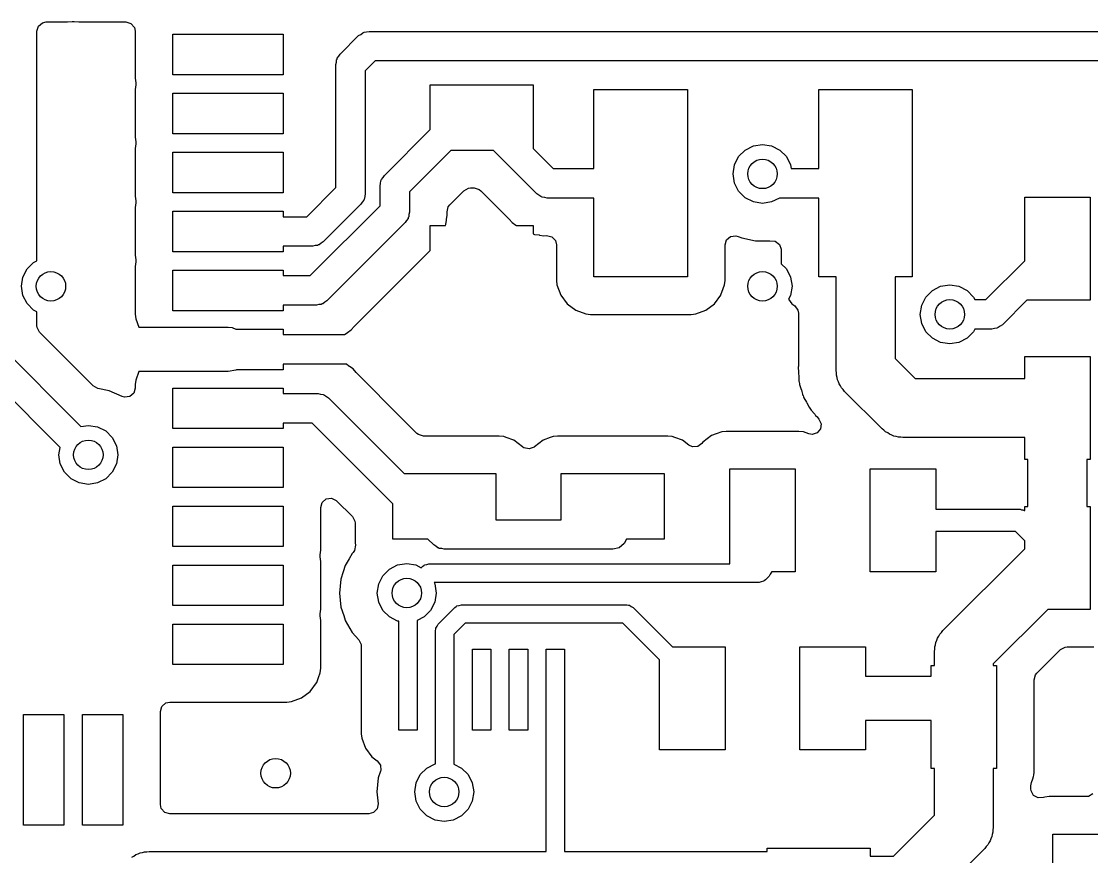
# Model space of a CAD drawing. Extents: x 0.01 to 3.59, y 0.01 to 1.99.
# Drawn here: x 2.604 to 3.176, y 0.935 to 1.381 of the extents above; entities that cross this region are included whole.
import ezdxf

# ---------------------------------------------------------------- set-up
doc = ezdxf.new("R2010")
doc.units = 0
doc.header["$MEASUREMENT"] = 0
doc.layers.add('BLACK', color=7, linetype='CONTINUOUS')

msp = doc.modelspace()

# ---------------------------------------------------------------- linework, layer by layer
at = {"layer": 'BLACK', "linetype": 'CONTINUOUS'}
for p, q in [((2.61254, 1.3762), (2.61333, 1.37888)), ((2.61333, 1.37888), (2.61544, 1.38071)), ((2.61544, 1.38071), (2.6175, 1.38116)), ((2.6175, 1.38116), (2.62888, 1.38116)), ((2.62888, 1.38116), (2.63136, 1.38143)), ((2.63136, 1.38143), (2.63242, 1.38143)), ((2.63242, 1.38143), (2.6349, 1.38116)), ((2.6349, 1.38116), (2.66006, 1.38116)), ((2.66006, 1.38116), (2.66274, 1.38037)), ((2.66274, 1.38037), (2.66457, 1.37826)), ((2.66457, 1.37826), (2.66502, 1.3762)), ((2.61254, 1.25366), (2.61254, 1.3762)), ((2.66502, 1.3762), (2.66502, 1.35104)), ((2.68504, 1.35295), (2.68504, 1.37461)), ((2.68504, 1.37461), (2.74409, 1.37461)), ((2.74409, 1.37461), (2.74409, 1.35295)), ((2.77443, 1.36391), (2.78433, 1.37382)), ((2.78433, 1.37382), (2.78545, 1.37452)), ((2.78545, 1.37452), (2.78649, 1.37534)), ((2.78649, 1.37534), (2.78692, 1.37544)), ((2.78692, 1.37544), (2.7873, 1.37568)), ((2.7873, 1.37568), (2.78861, 1.37583)), ((2.78861, 1.37583), (2.7899, 1.37612)), ((2.7899, 1.37612), (3.39175, 1.37612)), ((2.77242, 1.35963), (2.77257, 1.36095)), ((2.77257, 1.36095), (2.77281, 1.36133)), ((2.77281, 1.36133), (2.77291, 1.36176)), ((2.77291, 1.36176), (2.77373, 1.3628)), ((2.77373, 1.3628), (2.77443, 1.36391)), ((2.79316, 1.36037), (2.78787, 1.35508)), ((3.38849, 1.36037), (2.79316, 1.36037)), ((2.77213, 1.35835), (2.77242, 1.35963)), ((2.77213, 1.29271), (2.77213, 1.35835)), ((2.78787, 1.35508), (2.78787, 1.28945)), ((2.66502, 1.35104), (2.66529, 1.34856)), ((2.74409, 1.35295), (2.68504, 1.35295)), ((2.66529, 1.3475), (2.66502, 1.34503)), ((2.66502, 1.34503), (2.66502, 1.31954)), ((2.66529, 1.34856), (2.66529, 1.3475)), ((2.68504, 1.32146), (2.68504, 1.34311)), ((2.68504, 1.34311), (2.74409, 1.34311)), ((2.74409, 1.34311), (2.74409, 1.32146)), ((2.8225, 1.32364), (2.8225, 1.3475)), ((2.8225, 1.3475), (2.8775, 1.3475)), ((2.8775, 1.3475), (2.8775, 1.31364)), ((2.91, 1.30287), (2.91, 1.345)), ((2.91, 1.345), (2.96, 1.345)), ((2.96, 1.345), (2.96, 1.245)), ((3.03, 1.30287), (3.03, 1.345)), ((3.03, 1.345), (3.08, 1.345)), ((3.08, 1.345), (3.08, 1.245)), ((2.74409, 1.32146), (2.68504, 1.32146)), ((2.79805, 1.29919), (2.8225, 1.32364)), ((2.66502, 1.31954), (2.66529, 1.31707)), ((2.66529, 1.31601), (2.66502, 1.31353)), ((2.66529, 1.31707), (2.66529, 1.31601)), ((2.99074, 1.31274), (2.99513, 1.31498)), ((2.99513, 1.31498), (3, 1.31575)), ((3, 1.31575), (3.00487, 1.31498)), ((3.00487, 1.31498), (3.00926, 1.31274)), ((2.66502, 1.31353), (2.66502, 1.28805)), ((2.68504, 1.28996), (2.68504, 1.31161)), ((2.68504, 1.31161), (2.74409, 1.31161)), ((2.74409, 1.31161), (2.74409, 1.28996)), ((2.83364, 1.3125), (2.8115, 1.29036)), ((2.85636, 1.3125), (2.83364, 1.3125)), ((2.87943, 1.28943), (2.85636, 1.3125)), ((2.8775, 1.31364), (2.88826, 1.30287)), ((2.98502, 1.30487), (2.98726, 1.30926)), ((2.98726, 1.30926), (2.99074, 1.31274)), ((3.00926, 1.31274), (3.01274, 1.30926)), ((3.01274, 1.30926), (3.01498, 1.30487)), ((2.98425, 1.3), (2.98502, 1.30487)), ((3.01498, 1.30487), (3.01529, 1.30287)), ((2.79653, 1.29704), (2.79735, 1.29807)), ((2.79735, 1.29807), (2.79805, 1.29919)), ((2.88826, 1.30287), (2.91, 1.30287)), ((2.98502, 1.29513), (2.98425, 1.3)), ((3.01529, 1.30287), (3.03, 1.30287)), ((2.75658, 1.27717), (2.77213, 1.29271)), ((2.79575, 1.29362), (2.79604, 1.29491)), ((2.79575, 1.28293), (2.79575, 1.29362)), ((2.79604, 1.29491), (2.79619, 1.29622)), ((2.79619, 1.29622), (2.79643, 1.2966)), ((2.79643, 1.2966), (2.79653, 1.29704)), ((2.84048, 1.29103), (2.84293, 1.29237)), ((2.84293, 1.29237), (2.84398, 1.29248)), ((2.84398, 1.29248), (2.84602, 1.29248)), ((2.84602, 1.29248), (2.8487, 1.29169)), ((2.8487, 1.29169), (2.84952, 1.29103)), ((2.98726, 1.29074), (2.98502, 1.29513)), ((2.66502, 1.28805), (2.66529, 1.28557)), ((2.74409, 1.28996), (2.68504, 1.28996)), ((2.78709, 1.28603), (2.78627, 1.285)), ((2.78719, 1.28647), (2.78709, 1.28603)), ((2.78743, 1.28685), (2.78719, 1.28647)), ((2.78758, 1.28816), (2.78743, 1.28685)), ((2.78787, 1.28945), (2.78758, 1.28816)), ((2.8115, 1.29036), (2.8115, 1.27966)), ((2.83301, 1.28356), (2.84048, 1.29103)), ((2.84952, 1.29103), (2.86457, 1.27598)), ((2.88055, 1.28873), (2.87943, 1.28943)), ((2.88158, 1.28791), (2.88055, 1.28873)), ((2.88202, 1.28781), (2.88158, 1.28791)), ((2.8824, 1.28757), (2.88202, 1.28781)), ((2.88371, 1.28742), (2.8824, 1.28757)), ((2.885, 1.28713), (2.88371, 1.28742)), ((2.91, 1.28713), (2.885, 1.28713)), ((2.91, 1.245), (2.91, 1.28713)), ((2.99074, 1.28726), (2.98726, 1.29074)), ((2.99513, 1.28502), (2.99074, 1.28726)), ((3.00899, 1.28713), (3.00487, 1.28502)), ((3.03, 1.28713), (3.00899, 1.28713)), ((3.03, 1.245), (3.03, 1.28713)), ((3.14, 1.25364), (3.14, 1.2875)), ((3.14, 1.2875), (3.175, 1.2875)), ((3.175, 1.2875), (3.175, 1.2325)), ((2.66529, 1.28451), (2.66502, 1.28203)), ((2.66502, 1.28203), (2.66502, 1.25655)), ((2.66529, 1.28557), (2.66529, 1.28451)), ((2.75849, 1.24567), (2.79575, 1.28293)), ((2.78557, 1.28388), (2.76541, 1.26372)), ((2.78627, 1.285), (2.78557, 1.28388)), ((2.83156, 1.27975), (2.83219, 1.28248)), ((2.83219, 1.28248), (2.83301, 1.28356)), ((3, 1.28425), (2.99513, 1.28502)), ((3.00487, 1.28502), (3, 1.28425)), ((2.68504, 1.25846), (2.68504, 1.28012)), ((2.68504, 1.28012), (2.74409, 1.28012)), ((2.74409, 1.28012), (2.74409, 1.27717)), ((2.74409, 1.27717), (2.75658, 1.27717)), ((2.80989, 1.27521), (2.80919, 1.2741)), ((2.81072, 1.27625), (2.80989, 1.27521)), ((2.81082, 1.27668), (2.81072, 1.27625)), ((2.81105, 1.27706), (2.81082, 1.27668)), ((2.8112, 1.27838), (2.81105, 1.27706)), ((2.8115, 1.27966), (2.8112, 1.27838)), ((2.8309, 1.27294), (2.83119, 1.27532)), ((2.83119, 1.27532), (2.83124, 1.27561)), ((2.83124, 1.27561), (2.83125, 1.2757)), ((2.83125, 1.2757), (2.83167, 1.27797)), ((2.83167, 1.27797), (2.83156, 1.27975)), ((2.86457, 1.27598), (2.86478, 1.27576)), ((2.86478, 1.27576), (2.86637, 1.27397)), ((2.80919, 1.2741), (2.76732, 1.23223)), ((2.8225, 1.25909), (2.8225, 1.2725)), ((2.8225, 1.2725), (2.83074, 1.2725)), ((2.83074, 1.2725), (2.83076, 1.27256)), ((2.83076, 1.27256), (2.8309, 1.27294)), ((2.86637, 1.27397), (2.86834, 1.27261)), ((2.86834, 1.27261), (2.86848, 1.2725)), ((2.86848, 1.2725), (2.8775, 1.2725)), ((2.8775, 1.2725), (2.8775, 1.26797)), ((2.76429, 1.26302), (2.76326, 1.2622)), ((2.76541, 1.26372), (2.76429, 1.26302)), ((2.8775, 1.26797), (2.8779, 1.26786)), ((2.8779, 1.26786), (2.87828, 1.26772)), ((2.87828, 1.26772), (2.87828, 1.26772)), ((2.87828, 1.26772), (2.88065, 1.26743)), ((2.88065, 1.26743), (2.88095, 1.26738)), ((2.88095, 1.26738), (2.8833, 1.26695)), ((2.8833, 1.26695), (2.88472, 1.26704)), ((2.8833, 1.26695), (2.8833, 1.26695)), ((2.88472, 1.26704), (2.88744, 1.26641)), ((2.88744, 1.26641), (2.8894, 1.26442)), ((2.8894, 1.26442), (2.88998, 1.26209)), ((2.98002, 1.2621), (2.98081, 1.26479)), ((2.98081, 1.26479), (2.98292, 1.26662)), ((2.98292, 1.26662), (2.98569, 1.26701)), ((2.98569, 1.26701), (2.987, 1.26664)), ((2.987, 1.26664), (2.98889, 1.2658)), ((2.98889, 1.2658), (2.99624, 1.26423)), ((2.99624, 1.26423), (3.00376, 1.26423)), ((3.00376, 1.26423), (3.00399, 1.26428)), ((3.00399, 1.26428), (3.00678, 1.26407)), ((3.00678, 1.26407), (3.00901, 1.26238)), ((2.74409, 1.25846), (2.68504, 1.25846)), ((2.75984, 1.26142), (2.74409, 1.26142)), ((2.74409, 1.26142), (2.74409, 1.25846)), ((2.76113, 1.26171), (2.75984, 1.26142)), ((2.76244, 1.26186), (2.76113, 1.26171)), ((2.76282, 1.2621), (2.76244, 1.26186)), ((2.76326, 1.2622), (2.76282, 1.2621)), ((2.78218, 1.21877), (2.8225, 1.25909)), ((2.88998, 1.26209), (2.88998, 1.24308)), ((2.98002, 1.24309), (2.98002, 1.2621)), ((3.00901, 1.26238), (3.00997, 1.25976)), ((3.00997, 1.25976), (3.00998, 1.25943)), ((3.00998, 1.25943), (3.00998, 1.25202)), ((2.60726, 1.24926), (2.61074, 1.25274)), ((2.61074, 1.25274), (2.61254, 1.25366)), ((2.66502, 1.25655), (2.66529, 1.25407)), ((2.66529, 1.25301), (2.66502, 1.25054)), ((2.66529, 1.25407), (2.66529, 1.25301)), ((3.00998, 1.25202), (3.01274, 1.24926)), ((3.11924, 1.23287), (3.14, 1.25364)), ((2.60502, 1.24487), (2.60726, 1.24926)), ((2.66502, 1.25054), (2.66502, 1.22505)), ((2.68504, 1.22697), (2.68504, 1.24862)), ((2.68504, 1.24862), (2.74409, 1.24862)), ((2.74409, 1.24862), (2.74409, 1.24567)), ((3.01274, 1.24926), (3.01498, 1.24487)), ((2.60425, 1.24), (2.60502, 1.24487)), ((2.74409, 1.24567), (2.75849, 1.24567)), ((2.88998, 1.24308), (2.89024, 1.2407)), ((2.89024, 1.2407), (2.89024, 1.2407)), ((2.89024, 1.2407), (2.89225, 1.23531)), ((2.96, 1.245), (2.91, 1.245)), ((2.97906, 1.23883), (2.97976, 1.2407)), ((2.97976, 1.2407), (2.98002, 1.24308)), ((2.97976, 1.2407), (2.97976, 1.2407)), ((2.98002, 1.24308), (2.98002, 1.24309)), ((3.01498, 1.24487), (3.01575, 1.24)), ((3.03925, 1.245), (3.03, 1.245)), ((3.03925, 1.195), (3.03925, 1.245)), ((3.08, 1.245), (3.07075, 1.245)), ((3.07075, 1.245), (3.07075, 1.20152)), ((3.09513, 1.23998), (3.1, 1.24075)), ((3.1, 1.24075), (3.10487, 1.23998)), ((2.60502, 1.23513), (2.60425, 1.24)), ((2.60726, 1.23074), (2.60502, 1.23513)), ((2.89225, 1.23531), (2.89225, 1.23531)), ((2.89225, 1.23531), (2.8957, 1.2307)), ((2.9743, 1.2307), (2.97775, 1.23531)), ((2.97775, 1.23531), (2.97778, 1.23537)), ((2.97775, 1.23531), (2.97775, 1.23531)), ((2.97778, 1.23537), (2.97906, 1.23883)), ((3.01498, 1.23513), (3.01392, 1.23307)), ((3.01575, 1.24), (3.01498, 1.23513)), ((3.08726, 1.23426), (3.09074, 1.23774)), ((3.09074, 1.23774), (3.09513, 1.23998)), ((3.10487, 1.23998), (3.10926, 1.23774)), ((3.10926, 1.23774), (3.11274, 1.23426)), ((2.61074, 1.22726), (2.60726, 1.23074)), ((2.75984, 1.22992), (2.74409, 1.22992)), ((2.74409, 1.22992), (2.74409, 1.22697)), ((2.76175, 1.22992), (2.75984, 1.22992)), ((2.76304, 1.23022), (2.76175, 1.22992)), ((2.76435, 1.23036), (2.76304, 1.23022)), ((2.76473, 1.2306), (2.76435, 1.23036)), ((2.76517, 1.2307), (2.76473, 1.2306)), ((2.7662, 1.23152), (2.76517, 1.2307)), ((2.76732, 1.23223), (2.7662, 1.23152)), ((2.8957, 1.2307), (2.90031, 1.22725)), ((2.96969, 1.22725), (2.9743, 1.2307)), ((3.01392, 1.23307), (3.0157, 1.2307)), ((3.0157, 1.2307), (3.01724, 1.22954)), ((3.01724, 1.22954), (3.01892, 1.2273)), ((3.08425, 1.225), (3.08502, 1.22987)), ((3.08502, 1.22987), (3.08726, 1.23426)), ((3.11274, 1.23426), (3.11344, 1.23287)), ((3.11344, 1.23287), (3.11924, 1.23287)), ((3.14114, 1.2325), (3.12807, 1.21943)), ((3.175, 1.2325), (3.14114, 1.2325)), ((2.61254, 1.22634), (2.61074, 1.22726)), ((2.61254, 1.21896), (2.61254, 1.22634)), ((2.66502, 1.22505), (2.66528, 1.22267)), ((2.74409, 1.22697), (2.68504, 1.22697)), ((2.90031, 1.22725), (2.90031, 1.22725)), ((2.90031, 1.22725), (2.9057, 1.22524)), ((2.9057, 1.22524), (2.9057, 1.22524)), ((2.9057, 1.22524), (2.90808, 1.22498)), ((2.90808, 1.22498), (2.90809, 1.22498)), ((2.90809, 1.22498), (2.96192, 1.22498)), ((2.96192, 1.22498), (2.9643, 1.22524)), ((2.9643, 1.22524), (2.96969, 1.22725)), ((2.9643, 1.22524), (2.9643, 1.22524)), ((2.96969, 1.22725), (2.96969, 1.22725)), ((3.01892, 1.2273), (3.01923, 1.22557)), ((3.01923, 1.22557), (3.01923, 1.19821)), ((3.08502, 1.22013), (3.08425, 1.225)), ((2.61265, 1.21791), (2.61254, 1.21896)), ((2.61399, 1.21546), (2.61265, 1.21791)), ((2.66528, 1.22267), (2.66528, 1.22267)), ((2.66528, 1.22267), (2.66698, 1.21811)), ((2.66698, 1.21811), (2.71457, 1.21811)), ((2.71457, 1.21811), (2.71674, 1.21791)), ((2.71674, 1.21791), (2.71876, 1.21713)), ((2.78039, 1.21676), (2.78197, 1.21856)), ((2.78197, 1.21856), (2.78218, 1.21877)), ((3.08726, 1.21574), (3.08502, 1.22013)), ((3.12379, 1.21742), (3.1225, 1.21713)), ((3.1251, 1.21757), (3.12379, 1.21742)), ((3.12548, 1.21781), (3.1251, 1.21757)), ((3.12592, 1.21791), (3.12548, 1.21781)), ((3.12695, 1.21873), (3.12592, 1.21791)), ((3.12807, 1.21943), (3.12695, 1.21873)), ((2.64264, 1.18681), (2.61399, 1.21546)), ((2.71876, 1.21713), (2.74409, 1.21713)), ((2.74409, 1.21713), (2.74409, 1.21417)), ((2.74409, 1.21417), (2.77683, 1.21417)), ((2.77683, 1.21417), (2.77817, 1.21523)), ((2.77817, 1.21523), (2.77842, 1.2154)), ((2.77842, 1.2154), (2.78039, 1.21676)), ((2.78039, 1.21676), (2.78039, 1.21676)), ((3.09074, 1.21226), (3.08726, 1.21574)), ((3.09513, 1.21002), (3.09074, 1.21226)), ((3.10926, 1.21226), (3.10487, 1.21002)), ((3.11274, 1.21574), (3.10926, 1.21226)), ((3.11344, 1.21713), (3.11274, 1.21574)), ((3.1225, 1.21713), (3.11344, 1.21713)), ((2.59252, 1.20862), (2.63602, 1.16512)), ((3.1, 1.20925), (3.09513, 1.21002)), ((3.10487, 1.21002), (3.1, 1.20925)), ((3.07075, 1.20152), (3.08152, 1.19075)), ((3.14, 1.19075), (3.14, 1.2025)), ((3.14, 1.2025), (3.175, 1.2025)), ((3.175, 1.2025), (3.175, 1.1475)), ((2.62488, 1.15398), (2.57908, 1.19979)), ((2.66698, 1.19449), (2.66528, 1.18993)), ((2.71457, 1.19449), (2.66698, 1.19449)), ((2.71883, 1.19529), (2.71457, 1.19449)), ((2.71914, 1.19547), (2.71883, 1.19529)), ((2.74409, 1.19547), (2.71914, 1.19547)), ((2.77777, 1.19843), (2.74409, 1.19843)), ((2.74409, 1.19843), (2.74409, 1.19547)), ((2.77912, 1.19737), (2.77777, 1.19843)), ((2.77936, 1.1972), (2.77912, 1.19737)), ((2.78133, 1.19584), (2.77936, 1.1972)), ((2.78292, 1.19404), (2.78133, 1.19584)), ((3.01917, 1.19743), (3.01908, 1.19688)), ((3.01908, 1.19688), (3.01923, 1.19419)), ((3.01923, 1.19821), (3.01917, 1.19743)), ((3.03945, 1.19378), (3.03925, 1.195)), ((2.66528, 1.18993), (2.66502, 1.18755)), ((2.66528, 1.18993), (2.66528, 1.18993)), ((2.78312, 1.19383), (2.78292, 1.19404)), ((2.80781, 1.16913), (2.78312, 1.19383)), ((3.01923, 1.19419), (3.01923, 1.19393)), ((3.01923, 1.19393), (3.01923, 1.19313)), ((3.01923, 1.19313), (3.01923, 1.19312)), ((3.01923, 1.19312), (3.01932, 1.19232)), ((3.01932, 1.19232), (3.01934, 1.19206)), ((3.01934, 1.19206), (3.01948, 1.18937)), ((3.01948, 1.18937), (3.01948, 1.18937)), ((3.01948, 1.18937), (3.01948, 1.18937)), ((3.01948, 1.18937), (3.01959, 1.18897)), ((3.01959, 1.18897), (3.01962, 1.18884)), ((3.01962, 1.18884), (3.01976, 1.18807)), ((3.03945, 1.19254), (3.03945, 1.19378)), ((3.03983, 1.19136), (3.03945, 1.19254)), ((3.04002, 1.19013), (3.03983, 1.19136)), ((3.04059, 1.18903), (3.04002, 1.19013)), ((3.04097, 1.18785), (3.04059, 1.18903)), ((3.08152, 1.19075), (3.1085, 1.19075)), ((3.1085, 1.19075), (3.14, 1.19075)), ((2.6451, 1.18548), (2.64264, 1.18681)), ((2.65111, 1.1842), (2.6451, 1.18548)), ((2.65798, 1.18115), (2.65111, 1.1842)), ((2.66502, 1.18565), (2.66423, 1.18297)), ((2.66502, 1.18755), (2.66502, 1.18565)), ((2.68504, 1.16398), (2.68504, 1.18563)), ((2.68504, 1.18563), (2.74409, 1.18563)), ((2.74409, 1.18563), (2.74409, 1.18268)), ((3.01976, 1.18807), (3.01982, 1.18752)), ((3.01982, 1.18752), (3.02065, 1.18496)), ((3.02065, 1.18496), (3.02073, 1.18471)), ((3.02073, 1.18471), (3.02098, 1.18378)), ((3.02098, 1.18378), (3.02134, 1.18243)), ((3.0417, 1.18685), (3.04097, 1.18785)), ((3.04226, 1.18574), (3.0417, 1.18685)), ((3.04314, 1.18487), (3.04226, 1.18574)), ((3.04386, 1.18386), (3.04314, 1.18487)), ((3.06386, 1.16386), (3.04386, 1.18386)), ((2.65804, 1.18112), (2.65798, 1.18115)), ((2.65798, 1.18115), (2.65798, 1.18115)), ((2.65935, 1.18074), (2.65804, 1.18112)), ((2.66212, 1.18114), (2.65935, 1.18074)), ((2.66423, 1.18297), (2.66212, 1.18114)), ((2.74409, 1.18268), (2.7627, 1.18268)), ((2.7627, 1.18268), (2.76398, 1.18238)), ((2.76398, 1.18238), (2.7653, 1.18224)), ((2.7653, 1.18224), (2.76568, 1.182)), ((2.76568, 1.182), (2.76611, 1.1819)), ((2.76611, 1.1819), (2.76715, 1.18107)), ((2.76715, 1.18107), (2.76826, 1.18037)), ((2.76826, 1.18037), (2.80864, 1.14)), ((3.02134, 1.18243), (3.02142, 1.18211)), ((3.02142, 1.18211), (3.02142, 1.18211)), ((3.02142, 1.18211), (3.02168, 1.18162)), ((3.02168, 1.18162), (3.02197, 1.1809)), ((3.02197, 1.1809), (3.02214, 1.18037)), ((3.02214, 1.18037), (3.02349, 1.17804)), ((3.02349, 1.17804), (3.02361, 1.17781)), ((3.02361, 1.17781), (3.02484, 1.17541)), ((3.02484, 1.17541), (3.02484, 1.17541)), ((3.02484, 1.17541), (3.02519, 1.17498)), ((3.02519, 1.17498), (3.02563, 1.17434)), ((3.02563, 1.17434), (3.0259, 1.17386)), ((3.0259, 1.17386), (3.0259, 1.17386)), ((3.0259, 1.17386), (3.02771, 1.17186)), ((3.02771, 1.17186), (3.02787, 1.17166)), ((3.02787, 1.17166), (3.02838, 1.17103)), ((2.75944, 1.16693), (2.74409, 1.16693)), ((2.74409, 1.16693), (2.74409, 1.16398)), ((2.8025, 1.12386), (2.75944, 1.16693)), ((2.81548, 1.16147), (2.80781, 1.16913)), ((3.02838, 1.17103), (3.02838, 1.17103)), ((3.02838, 1.17103), (3.02895, 1.17046)), ((3.02895, 1.17046), (3.02913, 1.17027)), ((3.02913, 1.17027), (3.03016, 1.16913)), ((3.03016, 1.16913), (3.03137, 1.16661)), ((3.03137, 1.16661), (3.03102, 1.16384)), ((2.63602, 1.16512), (2.64, 1.16575)), ((2.64, 1.16575), (2.64487, 1.16498)), ((2.64487, 1.16498), (2.64926, 1.16274)), ((2.64926, 1.16274), (2.65274, 1.15926)), ((2.74409, 1.16398), (2.68504, 1.16398)), ((2.8163, 1.16081), (2.81548, 1.16147)), ((2.81898, 1.16002), (2.8163, 1.16081)), ((2.97281, 1.16025), (2.9682, 1.1568)), ((2.97526, 1.16117), (2.97281, 1.16025)), ((2.97281, 1.16025), (2.97281, 1.16025)), ((2.97281, 1.16025), (2.97281, 1.16025)), ((2.9782, 1.16226), (2.97526, 1.16117)), ((2.98058, 1.16252), (2.9782, 1.16226)), ((2.9782, 1.16226), (2.9782, 1.16226)), ((2.98059, 1.16252), (2.98058, 1.16252)), ((2.98058, 1.16252), (2.98058, 1.16252)), ((3.01941, 1.16252), (2.98059, 1.16252)), ((3.01942, 1.16252), (3.01941, 1.16252)), ((3.0218, 1.16226), (3.01942, 1.16252)), ((3.01942, 1.16252), (3.01942, 1.16252)), ((3.02474, 1.16117), (3.0218, 1.16226)), ((3.0218, 1.16226), (3.0218, 1.16226)), ((3.0218, 1.16226), (3.0218, 1.16226)), ((3.02657, 1.16085), (3.02474, 1.16117)), ((3.02923, 1.16169), (3.02657, 1.16085)), ((3.03102, 1.16384), (3.02923, 1.16169)), ((3.06487, 1.16314), (3.06386, 1.16386)), ((3.06574, 1.16226), (3.06487, 1.16314)), ((3.06685, 1.1617), (3.06574, 1.16226)), ((3.06785, 1.16097), (3.06685, 1.1617)), ((3.06903, 1.16059), (3.06785, 1.16097)), ((3.07013, 1.16002), (3.06903, 1.16059)), ((2.65274, 1.15926), (2.65498, 1.15487)), ((2.65498, 1.15487), (2.65575, 1.15)), ((2.85941, 1.16002), (2.81898, 1.16002)), ((2.85942, 1.16002), (2.85941, 1.16002)), ((2.85941, 1.16002), (2.85941, 1.16002)), ((2.8618, 1.15976), (2.85942, 1.16002)), ((2.85942, 1.16002), (2.85942, 1.16002)), ((2.8631, 1.15928), (2.8618, 1.15976)), ((2.8618, 1.15976), (2.8618, 1.15976)), ((2.8618, 1.15976), (2.8618, 1.15976)), ((2.8618, 1.15976), (2.8618, 1.15976)), ((2.8618, 1.15976), (2.8618, 1.15976)), ((2.86719, 1.15775), (2.8631, 1.15928)), ((2.8718, 1.1543), (2.86719, 1.15775)), ((2.88281, 1.15775), (2.8782, 1.1543)), ((2.88663, 1.15918), (2.88281, 1.15775)), ((2.8882, 1.15976), (2.88663, 1.15918)), ((2.89058, 1.16002), (2.8882, 1.15976)), ((2.8882, 1.15976), (2.8882, 1.15976)), ((2.89059, 1.16002), (2.89058, 1.16002)), ((2.89058, 1.16002), (2.89058, 1.16002)), ((2.94941, 1.16002), (2.89059, 1.16002)), ((2.94942, 1.16002), (2.94941, 1.16002)), ((2.9518, 1.15976), (2.94942, 1.16002)), ((2.94942, 1.16002), (2.94942, 1.16002)), ((2.9531, 1.15928), (2.9518, 1.15976)), ((2.9518, 1.15976), (2.9518, 1.15976)), ((2.9518, 1.15976), (2.9518, 1.15976)), ((2.9518, 1.15976), (2.9518, 1.15976)), ((2.9518, 1.15976), (2.9518, 1.15976)), ((2.95719, 1.15775), (2.9531, 1.15928)), ((2.96073, 1.1551), (2.95719, 1.15775)), ((2.96265, 1.15423), (2.96073, 1.1551)), ((2.96544, 1.15443), (2.96265, 1.15423)), ((2.96767, 1.1561), (2.96544, 1.15443)), ((2.9682, 1.1568), (2.96767, 1.1561)), ((3.07136, 1.15983), (3.07013, 1.16002)), ((3.07254, 1.15945), (3.07136, 1.15983)), ((3.07378, 1.15945), (3.07254, 1.15945)), ((3.075, 1.15925), (3.07378, 1.15945)), ((3.1085, 1.15925), (3.075, 1.15925)), ((3.14, 1.15925), (3.1085, 1.15925)), ((3.14, 1.1475), (3.14, 1.15925)), ((2.62425, 1.15), (2.62488, 1.15398)), ((2.62502, 1.14513), (2.62425, 1.15)), ((2.65575, 1.15), (2.65498, 1.14513)), ((2.68504, 1.13248), (2.68504, 1.15413)), ((2.68504, 1.15413), (2.74409, 1.15413)), ((2.74409, 1.15413), (2.74409, 1.13248)), ((2.87203, 1.15413), (2.8718, 1.1543)), ((2.8718, 1.1543), (2.8718, 1.1543)), ((2.87262, 1.15375), (2.87203, 1.15413)), ((2.87535, 1.15316), (2.87262, 1.15375)), ((2.87797, 1.15413), (2.87535, 1.15316)), ((2.8782, 1.1543), (2.87797, 1.15413)), ((2.8782, 1.1543), (2.8782, 1.1543)), ((2.62726, 1.14074), (2.62502, 1.14513)), ((2.65498, 1.14513), (2.65274, 1.14074)), ((3.14175, 1.1475), (3.14, 1.1475)), ((3.14175, 1.1225), (3.14175, 1.1475)), ((3.175, 1.1475), (3.17325, 1.1475)), ((3.17325, 1.1475), (3.17325, 1.1225)), ((2.63074, 1.13726), (2.62726, 1.14074)), ((2.65274, 1.14074), (2.64926, 1.13726)), ((2.80864, 1.14), (2.8575, 1.14)), ((2.8575, 1.14), (2.8575, 1.11537)), ((2.8925, 1.11537), (2.8925, 1.14)), ((2.8925, 1.14), (2.9475, 1.14)), ((2.9475, 1.14), (2.9475, 1.105)), ((2.9825, 1.09175), (2.9825, 1.1425)), ((2.9825, 1.1425), (3.0175, 1.1425)), ((3.0175, 1.1425), (3.0175, 1.0875)), ((3.0575, 1.0875), (3.0575, 1.1425)), ((3.0575, 1.1425), (3.0925, 1.1425)), ((3.0925, 1.1425), (3.0925, 1.12091)), ((2.63513, 1.13502), (2.63074, 1.13726)), ((2.64, 1.13425), (2.63513, 1.13502)), ((2.64487, 1.13502), (2.64, 1.13425)), ((2.64926, 1.13726), (2.64487, 1.13502)), ((2.74409, 1.13248), (2.68504, 1.13248)), ((2.7649, 1.12464), (2.76701, 1.12647)), ((2.76701, 1.12647), (2.76978, 1.12687)), ((2.76978, 1.12687), (2.77232, 1.12571)), ((2.68504, 1.10098), (2.68504, 1.12264)), ((2.68504, 1.12264), (2.74409, 1.12264)), ((2.74409, 1.12264), (2.74409, 1.10098)), ((2.76411, 1.12196), (2.7649, 1.12464)), ((2.76411, 1.09907), (2.76411, 1.12196)), ((2.77232, 1.12571), (2.77258, 1.12547)), ((2.77258, 1.12547), (2.78103, 1.11702)), ((2.8025, 1.105), (2.8025, 1.12386)), ((3.0925, 1.12091), (3.1375, 1.12091)), ((3.1375, 1.12091), (3.13825, 1.1207)), ((3.13825, 1.1207), (3.13903, 1.1207)), ((3.13903, 1.1207), (3.1397, 1.12032)), ((3.1397, 1.12032), (3.14, 1.12024)), ((3.14, 1.12024), (3.14, 1.1225)), ((3.14, 1.1225), (3.14175, 1.1225)), ((3.17325, 1.1225), (3.175, 1.1225)), ((3.175, 1.1225), (3.175, 1.0675)), ((2.78103, 1.11702), (2.78237, 1.11457)), ((2.78237, 1.11457), (2.78248, 1.11352)), ((2.8575, 1.11537), (2.8925, 1.11537)), ((2.78248, 1.11352), (2.78248, 1.10309)), ((3.13505, 1.10909), (3.0925, 1.10909)), ((3.0925, 1.10909), (3.0925, 1.0875)), ((3.14, 1.10415), (3.13505, 1.10909)), ((2.78248, 1.10309), (2.78248, 1.10308)), ((2.78248, 1.10308), (2.78263, 1.10171)), ((2.82136, 1.105), (2.8025, 1.105)), ((2.82443, 1.10193), (2.82136, 1.105)), ((2.92732, 1.105), (2.92616, 1.10259)), ((2.9475, 1.105), (2.92732, 1.105)), ((3.14, 1.09977), (3.14, 1.10415)), ((2.74409, 1.10098), (2.68504, 1.10098)), ((2.76385, 1.09659), (2.76411, 1.09907)), ((2.76411, 1.09907), (2.76411, 1.09907)), ((2.78093, 1.09736), (2.77931, 1.09455)), ((2.78138, 1.09786), (2.78093, 1.09736)), ((2.78093, 1.09736), (2.78093, 1.09736)), ((2.78213, 1.09896), (2.78138, 1.09786)), ((2.78263, 1.10171), (2.78213, 1.09896)), ((2.82555, 1.10123), (2.82443, 1.10193)), ((2.82658, 1.10041), (2.82555, 1.10123)), ((2.82702, 1.10031), (2.82658, 1.10041)), ((2.8274, 1.10007), (2.82702, 1.10031)), ((2.82871, 1.09992), (2.8274, 1.10007)), ((2.83, 1.09963), (2.82871, 1.09992)), ((2.92, 1.09963), (2.83, 1.09963)), ((2.92342, 1.10041), (2.92, 1.09963)), ((2.92616, 1.10259), (2.92342, 1.10041)), ((3.09636, 1.05614), (3.14, 1.09977)), ((2.76385, 1.09553), (2.76385, 1.09659)), ((2.76411, 1.09306), (2.76385, 1.09553)), ((2.76411, 1.06757), (2.76411, 1.09306)), ((2.76411, 1.09306), (2.76411, 1.09306)), ((2.77931, 1.09455), (2.77718, 1.09085)), ((2.80516, 1.0912), (2.81003, 1.09197)), ((2.81003, 1.09197), (2.8149, 1.0912)), ((2.82078, 1.09144), (2.82183, 1.09175)), ((2.82183, 1.09175), (2.9825, 1.09175)), ((2.68504, 1.06949), (2.68504, 1.09114)), ((2.68504, 1.09114), (2.74409, 1.09114)), ((2.74409, 1.09114), (2.74409, 1.06949)), ((2.77611, 1.08757), (2.77485, 1.0837)), ((2.77718, 1.09085), (2.77611, 1.08757)), ((2.79729, 1.08548), (2.80077, 1.08896)), ((2.80077, 1.08896), (2.80516, 1.0912)), ((2.8149, 1.0912), (2.81773, 1.08976)), ((2.81773, 1.08976), (2.81854, 1.09049)), ((2.81854, 1.09049), (2.81905, 1.09083)), ((2.81905, 1.09083), (2.81917, 1.09097)), ((2.81917, 1.09097), (2.81933, 1.09102)), ((2.81933, 1.09102), (2.8197, 1.09127)), ((2.8197, 1.09127), (2.82078, 1.09144)), ((3.00406, 1.08625), (3.00348, 1.08518)), ((3.00472, 1.08727), (3.00406, 1.08625)), ((3.00475, 1.0875), (3.00472, 1.08727)), ((3.0175, 1.0875), (3.00475, 1.0875)), ((3.0925, 1.0875), (3.0575, 1.0875)), ((2.77485, 1.0837), (2.77407, 1.07622)), ((2.79428, 1.07622), (2.79505, 1.08109)), ((2.79505, 1.08109), (2.79729, 1.08548)), ((2.99817, 1.08191), (2.82459, 1.08191)), ((2.82459, 1.08191), (2.82501, 1.08109)), ((2.82501, 1.08109), (2.82578, 1.07622)), ((2.99934, 1.08225), (2.99817, 1.08191)), ((3.00053, 1.08251), (2.99934, 1.08225)), ((3.00073, 1.08266), (3.00053, 1.08251)), ((3.00083, 1.08269), (3.00073, 1.08266)), ((3.00095, 1.08282), (3.00083, 1.08269)), ((3.00165, 1.08335), (3.00095, 1.08282)), ((3.00348, 1.08518), (3.00165, 1.08335)), ((2.77407, 1.07622), (2.77485, 1.06875)), ((2.79505, 1.07136), (2.79428, 1.07622)), ((2.82578, 1.07622), (2.82501, 1.07136)), ((2.74409, 1.06949), (2.68504, 1.06949)), ((2.77485, 1.06875), (2.77633, 1.06421)), ((2.79729, 1.06697), (2.79505, 1.07136)), ((2.82501, 1.07136), (2.82277, 1.06697)), ((2.83569, 1.06848), (2.8364, 1.06901)), ((2.8364, 1.06901), (2.83651, 1.06914)), ((2.83651, 1.06914), (2.83662, 1.06917)), ((2.83662, 1.06917), (2.83681, 1.06932)), ((2.83681, 1.06932), (2.838, 1.06958)), ((2.838, 1.06958), (2.83917, 1.06992)), ((2.83917, 1.06992), (2.9275, 1.06992)), ((2.9275, 1.06992), (2.92837, 1.0698)), ((2.92837, 1.0698), (2.92855, 1.06981)), ((2.92855, 1.06981), (2.92864, 1.06976)), ((2.92864, 1.06976), (2.92889, 1.06972)), ((2.92889, 1.06972), (2.92991, 1.06906)), ((2.92991, 1.06906), (2.93098, 1.06848)), ((2.76385, 1.0651), (2.76411, 1.06757)), ((2.76385, 1.06404), (2.76385, 1.0651)), ((2.76411, 1.06156), (2.76385, 1.06404)), ((2.76411, 1.06757), (2.76411, 1.06757)), ((2.77633, 1.06421), (2.77711, 1.0618)), ((2.80077, 1.06348), (2.79729, 1.06697)), ((2.80516, 1.06125), (2.80077, 1.06348)), ((2.81929, 1.06348), (2.81555, 1.06158)), ((2.82277, 1.06697), (2.81929, 1.06348)), ((2.82684, 1.05962), (2.83569, 1.06848)), ((2.93098, 1.06848), (2.95196, 1.0475)), ((3.15227, 1.0675), (3.12325, 1.03848)), ((3.175, 1.0675), (3.15227, 1.0675)), ((2.68504, 1.03799), (2.68504, 1.05965)), ((2.68504, 1.05965), (2.74409, 1.05965)), ((2.74409, 1.05965), (2.74409, 1.03799)), ((2.76411, 1.03608), (2.76411, 1.06156)), ((2.76411, 1.06156), (2.76411, 1.06156)), ((2.77711, 1.0618), (2.77718, 1.0616)), ((2.77718, 1.0616), (2.77718, 1.06159)), ((2.77718, 1.06159), (2.78093, 1.05508)), ((2.80571, 1.06116), (2.80516, 1.06125)), ((2.80571, 1.0463), (2.80571, 1.06116)), ((2.81555, 1.06158), (2.81555, 1.0463)), ((2.82551, 1.05719), (2.82556, 1.05728)), ((2.82556, 1.05728), (2.82559, 1.05753)), ((2.82559, 1.05753), (2.82625, 1.05855)), ((2.82625, 1.05855), (2.82684, 1.05962)), ((2.84121, 1.06008), (2.83524, 1.0541)), ((2.92546, 1.06008), (2.84121, 1.06008)), ((2.945, 1.04054), (2.92546, 1.06008)), ((2.78093, 1.05508), (2.78093, 1.05508)), ((2.78093, 1.05508), (2.78441, 1.05122)), ((2.82539, 1.05614), (2.82552, 1.05701)), ((2.82539, 1.0463), (2.82539, 1.05614)), ((2.82552, 1.05701), (2.82551, 1.05719)), ((2.83524, 1.0541), (2.83524, 1.0463)), ((3.09309, 1.05097), (3.09347, 1.05215)), ((3.09347, 1.05215), (3.0942, 1.05315)), ((3.0942, 1.05315), (3.09476, 1.05426)), ((3.09476, 1.05426), (3.09564, 1.05513)), ((3.09564, 1.05513), (3.09636, 1.05614)), ((2.78441, 1.05122), (2.78562, 1.0487)), ((2.78562, 1.0487), (2.78569, 1.0479)), ((2.78569, 1.0479), (2.78569, 1.00108)), ((2.80571, 1.00299), (2.80571, 1.0463)), ((2.81555, 1.0463), (2.81555, 1.00299)), ((2.82539, 1.00299), (2.82539, 1.0463)), ((2.83524, 1.0463), (2.83524, 1.02465)), ((2.84508, 1.00299), (2.84508, 1.0463)), ((2.84508, 1.0463), (2.85492, 1.0463)), ((2.85492, 1.0463), (2.85492, 1.00299)), ((2.86476, 1.00299), (2.86476, 1.0463)), ((2.86476, 1.0463), (2.87461, 1.0463)), ((2.87461, 1.0463), (2.87461, 1.00299)), ((2.88445, 1.00299), (2.88445, 1.0463)), ((2.88445, 1.0463), (2.89429, 1.0463)), ((2.89429, 1.0463), (2.89429, 1.02465)), ((2.95196, 1.0475), (2.98, 1.0475)), ((2.98, 1.0475), (2.98, 0.9925)), ((3.02, 0.9925), (3.02, 1.0475)), ((3.02, 1.0475), (3.055, 1.0475)), ((3.055, 1.0475), (3.055, 1.03181)), ((3.09175, 1.045), (3.09195, 1.04622)), ((3.09195, 1.04746), (3.09233, 1.04864)), ((3.09195, 1.04622), (3.09195, 1.04746)), ((3.09233, 1.04864), (3.09252, 1.04987)), ((3.09252, 1.04987), (3.09309, 1.05097)), ((3.14647, 1.03339), (3.15911, 1.04603)), ((3.15911, 1.04603), (3.16156, 1.04737)), ((3.16156, 1.04737), (3.16262, 1.04748)), ((3.16262, 1.04748), (3.17692, 1.04748)), ((2.945, 0.9925), (2.945, 1.04054)), ((3.09175, 1.0375), (3.09175, 1.045)), ((2.74409, 1.03799), (2.68504, 1.03799)), ((2.76386, 1.03369), (2.76411, 1.03608)), ((2.76411, 1.03608), (2.76411, 1.03608)), ((3.09, 1.03181), (3.09, 1.0375)), ((3.09, 1.0375), (3.09175, 1.0375)), ((3.12325, 1.03848), (3.12325, 1.0375)), ((3.12325, 1.0375), (3.125, 1.0375)), ((3.125, 1.0375), (3.125, 0.9825)), ((2.76192, 1.02849), (2.76292, 1.03117)), ((2.76292, 1.03117), (2.76386, 1.03369)), ((2.76386, 1.03369), (2.76386, 1.03369)), ((3.055, 1.03181), (3.09, 1.03181)), ((3.14502, 1.02988), (3.14581, 1.03256)), ((3.14502, 0.98059), (3.14502, 1.02988)), ((3.14581, 1.03256), (3.14647, 1.03339)), ((2.75379, 1.02024), (2.7584, 1.02369)), ((2.7584, 1.02369), (2.76185, 1.0283)), ((2.76185, 1.0283), (2.76192, 1.02849)), ((2.76185, 1.0283), (2.76185, 1.0283)), ((2.83524, 1.02465), (2.83524, 0.98479)), ((2.89429, 1.02465), (2.89429, 0.93825)), ((2.67927, 1.01569), (2.68138, 1.01752)), ((2.68138, 1.01752), (2.68344, 1.01797)), ((2.68344, 1.01797), (2.74601, 1.01797)), ((2.74601, 1.01797), (2.74839, 1.01823)), ((2.74839, 1.01823), (2.75379, 1.02024)), ((2.74839, 1.01823), (2.74839, 1.01823)), ((2.75379, 1.02024), (2.75379, 1.02024)), ((2.67848, 1.01301), (2.67927, 1.01569)), ((2.67848, 0.96323), (2.67848, 1.01301)), ((2.60531, 0.95236), (2.60531, 1.01142)), ((2.60531, 1.01142), (2.62697, 1.01142)), ((2.62697, 1.01142), (2.62697, 0.95236)), ((2.63681, 0.95236), (2.63681, 1.01142)), ((2.63681, 1.01142), (2.65846, 1.01142)), ((2.65846, 1.01142), (2.65846, 0.95236)), ((3.09, 1.00819), (3.055, 1.00819)), ((3.055, 1.00819), (3.055, 0.9925)), ((3.09, 0.9825), (3.09, 1.00819)), ((2.78569, 1.00108), (2.78595, 0.99869)), ((2.81555, 1.00299), (2.80571, 1.00299)), ((2.82539, 0.98502), (2.82539, 1.00299)), ((2.85492, 1.00299), (2.84508, 1.00299)), ((2.87461, 1.00299), (2.86476, 1.00299)), ((2.88445, 0.93825), (2.88445, 1.00299)), ((2.78595, 0.99869), (2.78595, 0.99869)), ((2.78595, 0.99869), (2.78796, 0.9933)), ((2.78796, 0.9933), (2.78796, 0.9933)), ((2.78796, 0.9933), (2.79141, 0.98869)), ((2.79141, 0.98869), (2.79424, 0.98657)), ((2.98, 0.9925), (2.945, 0.9925)), ((3.055, 0.9925), (3.02, 0.9925)), ((2.79424, 0.98657), (2.79592, 0.98433)), ((2.79592, 0.98433), (2.79612, 0.98154)), ((2.82074, 0.98274), (2.82513, 0.98498)), ((2.82513, 0.98498), (2.82539, 0.98502)), ((2.83524, 0.98479), (2.83926, 0.98274)), ((2.79482, 0.97748), (2.79404, 0.97)), ((2.79599, 0.98106), (2.79482, 0.97748)), ((2.79612, 0.98154), (2.79599, 0.98106)), ((2.81502, 0.97487), (2.81726, 0.97926)), ((2.81726, 0.97926), (2.82074, 0.98274)), ((2.83926, 0.98274), (2.84274, 0.97926)), ((2.84274, 0.97926), (2.84498, 0.97487)), ((3.09175, 0.9825), (3.09, 0.9825)), ((3.09175, 0.95753), (3.09175, 0.9825)), ((3.125, 0.9825), (3.12325, 0.9825)), ((3.12325, 0.9825), (3.12325, 0.951)), ((3.1443, 0.97696), (3.14476, 0.9782)), ((3.14476, 0.9782), (3.14485, 0.979)), ((3.14485, 0.979), (3.14502, 0.98058)), ((3.14502, 0.98058), (3.14502, 0.98059)), ((2.81425, 0.97), (2.81502, 0.97487)), ((2.84498, 0.97487), (2.84575, 0.97)), ((3.14327, 0.9733), (3.14358, 0.97503)), ((3.14327, 0.97164), (3.14327, 0.9733)), ((3.14338, 0.97058), (3.14327, 0.97164)), ((3.14358, 0.97503), (3.1443, 0.97696)), ((2.79404, 0.97), (2.79469, 0.96375)), ((2.81502, 0.96513), (2.81425, 0.97)), ((2.84575, 0.97), (2.84498, 0.96513)), ((3.14472, 0.96813), (3.14338, 0.97058)), ((3.14717, 0.96679), (3.14472, 0.96813)), ((3.14996, 0.96699), (3.14717, 0.96679)), ((3.1507, 0.96726), (3.14996, 0.96699)), ((3.15308, 0.96752), (3.1507, 0.96726)), ((3.1507, 0.96726), (3.1507, 0.96726)), ((3.15309, 0.96752), (3.15308, 0.96752)), ((3.15308, 0.96752), (3.15308, 0.96752)), ((3.17295, 0.96752), (3.15309, 0.96752)), ((3.174, 0.96763), (3.17295, 0.96752)), ((3.17646, 0.96897), (3.174, 0.96763)), ((2.67893, 0.96117), (2.67848, 0.96323)), ((2.68076, 0.95906), (2.67893, 0.96117)), ((2.79419, 0.961), (2.79228, 0.95896)), ((2.79469, 0.96375), (2.79419, 0.961)), ((2.81726, 0.96074), (2.81502, 0.96513)), ((2.82074, 0.95726), (2.81726, 0.96074)), ((2.84274, 0.96074), (2.83926, 0.95726)), ((2.84498, 0.96513), (2.84274, 0.96074)), ((2.68344, 0.95827), (2.68076, 0.95906)), ((2.78976, 0.95827), (2.68344, 0.95827)), ((2.79228, 0.95896), (2.78976, 0.95827)), ((2.82513, 0.95502), (2.82074, 0.95726)), ((2.83, 0.95425), (2.82513, 0.95502)), ((2.83487, 0.95502), (2.83, 0.95425)), ((2.83926, 0.95726), (2.83487, 0.95502)), ((3.06997, 0.93575), (3.09175, 0.95753)), ((2.62697, 0.95236), (2.60531, 0.95236)), ((2.65846, 0.95236), (2.63681, 0.95236)), ((3.12325, 0.951), (3.12305, 0.94978)), ((3.12305, 0.94978), (3.12305, 0.94854)), ((3.12153, 0.94385), (3.1208, 0.94285)), ((3.12191, 0.94503), (3.12153, 0.94385)), ((3.12248, 0.94614), (3.12191, 0.94503)), ((3.12267, 0.94736), (3.12248, 0.94614)), ((3.12305, 0.94854), (3.12267, 0.94736)), ((3.155, 0.8925), (3.155, 0.9475)), ((3.155, 0.9475), (3.1833, 0.9475)), ((2.66653, 0.93691), (2.66763, 0.93748)), ((2.66763, 0.93748), (2.66886, 0.93767)), ((2.66886, 0.93767), (2.67004, 0.93805)), ((2.67004, 0.93805), (2.67128, 0.93805)), ((2.67128, 0.93805), (2.6725, 0.93825)), ((2.6725, 0.93825), (2.8425, 0.93825)), ((2.8425, 0.93825), (2.88445, 0.93825)), ((2.89429, 0.93825), (3.0025, 0.93825)), ((3.0025, 0.93825), (3.0025, 0.94)), ((3.0025, 0.94), (3.0575, 0.94)), ((3.0575, 0.94), (3.0575, 0.93575)), ((3.11864, 0.93987), (3.08763, 0.90886)), ((3.11936, 0.94087), (3.11864, 0.93987)), ((3.12024, 0.94175), (3.11936, 0.94087)), ((3.1208, 0.94285), (3.12024, 0.94175)), ((2.66324, 0.93524), (2.66435, 0.9358)), ((2.66435, 0.9358), (2.66535, 0.93653)), ((2.66535, 0.93653), (2.66653, 0.93691)), ((3.0575, 0.93575), (3.06997, 0.93575))]:
    msp.add_line(p, q, dxfattribs=at)
at = {"layer": 'BLACK'}
for centre in [(3, 1.3), (2.62, 1.24), (3, 1.24), (3.1, 1.225), (2.64, 1.15), (2.81003, 1.07622), (2.74, 0.98), (2.83, 0.97)]:
    msp.add_circle(centre, 0.00787, dxfattribs=at)

doc.saveas('drawing.dxf')
